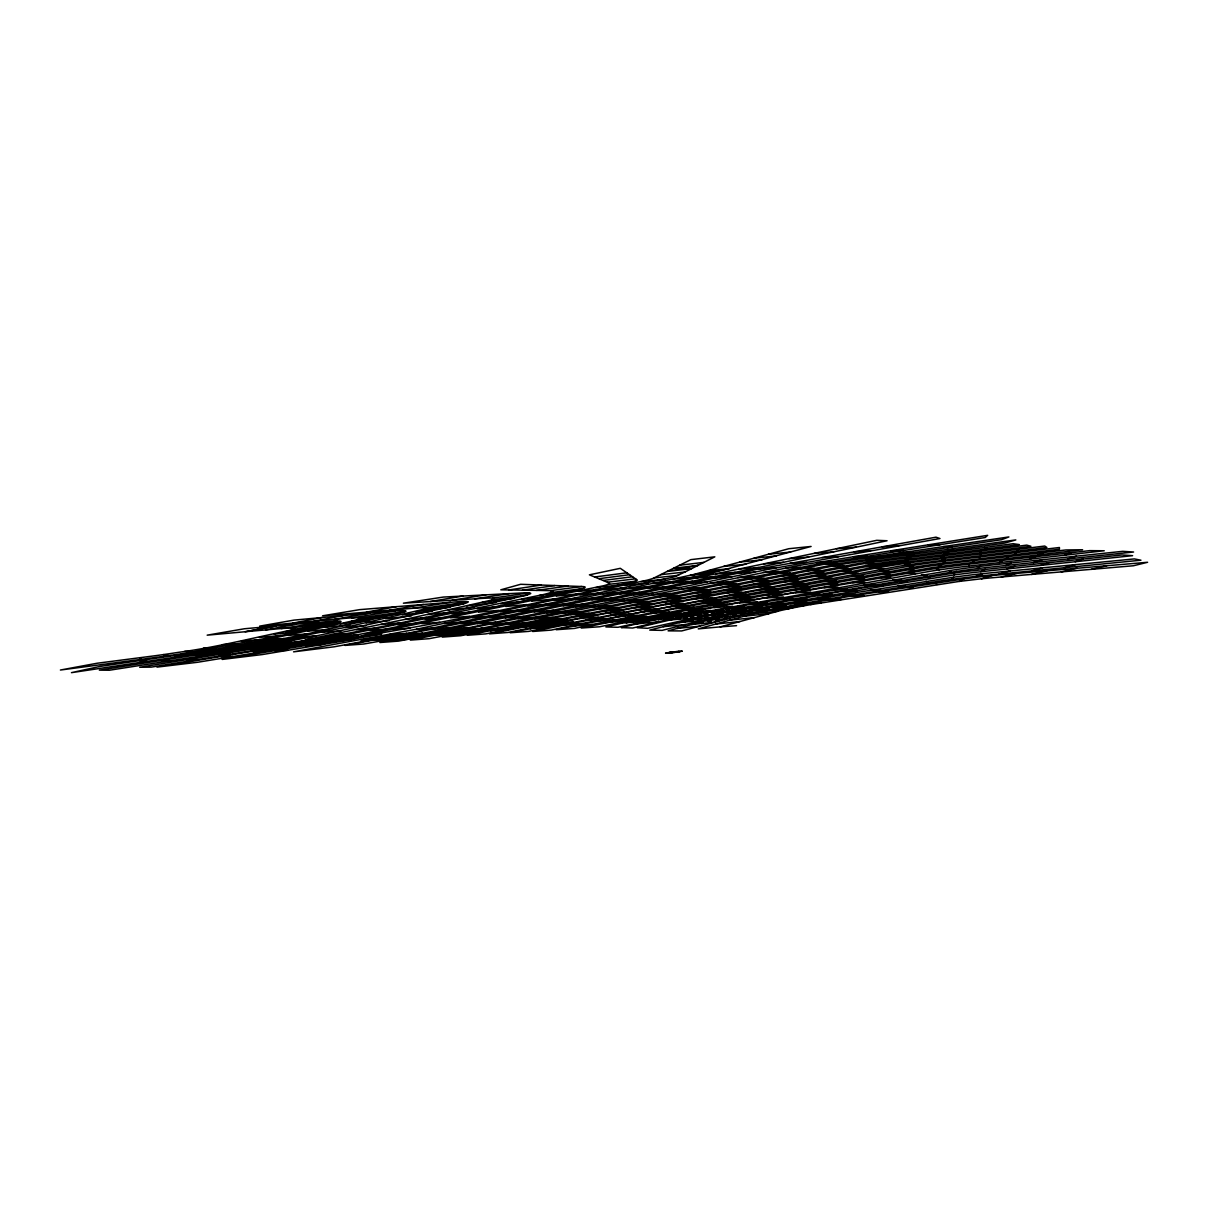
<?xml version="1.0" encoding="UTF-8"?>
<svg xmlns="http://www.w3.org/2000/svg" width="1208" height="1208" viewBox="0 0 1208 1208"><rect width="100%" height="100%" fill="white"/><g stroke="black" fill="none" stroke-linecap="round" stroke-linejoin="round"><path stroke-width="1.5" d="M969.194 565.978L969.329 564.106L1089.691 550.637L1104.248 550.757L962.081 566.824A77.735 4.741 -7.3 0 0 956.857 567.473L954.773 567.745A55.644 3.397 -7.3 0 0 940.428 569.723L936.487 570.312A101.034 6.161 -7.3 0 0 930.689 571.203L690.885 614.374A220.988 13.484 -7.3 0 0 679.817 616.714L632.69 628.024L621.35 627.601C721.146 603.019 823.146 588.658 924.195 570.297A103.797 6.342 -7.3 0 1 930.235 569.346L938.586 568.092A56.157 3.428 -7.3 0 1 953.958 565.978L960.647 565.133A51.038 3.111 -7.3 0 1 963.969 564.725L969.329 564.106M954.32 574.902L954.562 572.954A51.28 3.126 -7.3 0 1 966.204 571.459L1121.855 554.955L1132.606 555.665L980.76 571.746A65.957 4.032 -7.3 0 0 954.32 574.902L882.942 586.167L753.324 609.043L721.886 615.416L662.09 630.38L649.738 630.093L700.096 617.348A123.926 7.565 -7.3 0 1 706.076 616.02L724.015 612.411L744.309 610.78L723.486 612.531L844.649 590.833L954.562 572.954M1017.317 551.105L1018.495 549.263M953.505 577.213L951.511 579.357A75.213 4.59 -7.3 0 0 942.844 580.565L830.772 598.549L750.183 613.09A109.143 6.659 -7.3 0 0 745.578 614.132L681.674 630.938L668.1 630.848L722.535 616.291A115.892 7.082 -7.3 0 1 729.617 614.691L730.432 614.525A127.233 7.761 -7.3 0 1 736.367 613.302L842.61 594.729L953.505 577.213A60.34 3.684 -7.3 0 1 982.784 573.634L1134.357 558.911L1140.941 560.21L975.898 576.397A59.902 3.654 -7.3 0 0 951.511 579.357M337.394 621.003A37.81 2.31 -7.3 0 1 340.248 622.105C285.722 628.386 233.008 645.148 178.452 652.335A72.329 4.409 -7.3 0 1 163.442 654.585A67.965 4.152 -7.3 0 1 151.242 656.246L97.138 663.237L60.4 670.032L158.339 657.077A79.426 4.847 -7.3 0 0 168.833 655.627L163.442 654.585M978.102 568.53L980.02 566.386L993.459 564.846L1122.7 551.331L1133.587 552.011L986.649 567.518A58.769 3.594 -7.3 0 0 979.93 568.304L976.547 568.711A57.637 3.518 -7.3 0 0 971.443 569.361A58.769 3.594 -7.3 0 0 966.34 570.04A61.125 3.73 -7.3 0 0 962.957 570.493L961.281 570.735A71.076 4.334 -7.3 0 0 956.298 571.444M1014.146 554.578L1016.426 552.584L1059.431 547.511L1059.446 549.202L933.074 564.378A60.627 3.7 -7.3 0 0 916.917 566.718L694.117 607.246L599.546 626.771L581.199 628.039L675.876 608.575L913.958 565.269A65.398 3.986 -7.3 0 1 933.331 562.505L1016.426 552.584M264.929 640.044L215.643 649.225A99.433 6.07 -7.3 0 1 205.783 650.84L201.509 651.505A98.301 5.995 -7.3 0 1 193.552 652.713L99.811 666.469L71.453 672.66L215.13 651.203A107.391 6.553 -7.3 0 0 226.606 649.345L261.29 643.079L264.929 640.044L353.536 620.731A101.412 6.191 -7.3 0 0 357.447 619.583L359.274 618.889A43.277 2.643 -7.3 0 0 359.954 618.058L405.571 611.339A50.374 3.08 -7.3 0 1 403.442 612.275M1005.977 558.625L1008.65 556.556M999.273 562.566L1002.549 560.391M963.909 578.919L959.227 581.41L810.296 604.695A170.102 10.389 -7.3 0 0 806.189 605.419A149.052 9.105 -7.3 0 0 803.788 605.842L792.282 608.017A89.241 5.451 -7.3 0 0 789.247 608.621L781.244 610.387A84.183 5.134 -7.3 0 0 778.918 610.976L720.24 626.876L698.254 628.885L753.445 613.604A94.571 5.768 -7.3 0 1 757.552 612.562L759.092 612.199A87.459 5.345 -7.3 0 1 766.219 610.644L851.006 596.103L963.909 578.919A62.816 3.835 -7.3 0 1 981.862 576.639A50.706 3.095 -7.3 0 1 992.206 575.506A51.038 3.111 -7.3 0 1 995.588 575.174L1147.6 562.279L1133.391 565.767L991.058 577.862A51.31 3.126 -7.3 0 0 986.528 578.285A55.357 3.382 -7.3 0 0 984.158 578.511L981.5 578.783L992.206 575.506M980.76 571.746L985.184 569.33M549.504 621.682L542.467 625.442L507.979 632.464L489.497 633.853L839.922 564.68A72.555 4.424 -7.3 0 1 855.098 562.249L1015.822 539.916L1004.86 543.041L867.963 562.097A69.279 4.228 -7.3 0 0 853.225 564.423L542.467 625.442L523.789 626.876L568.153 620.278L549.564 621.682M413.619 608.228L322.596 615.808L359.757 609.632L454.087 602.022A45.315 2.763 -7.3 0 1 457.152 601.795A36.149 2.205 -7.3 0 1 467.798 601.735A39.034 2.386 -7.3 0 1 467.919 602.203L466.333 602.988A75.213 4.59 -7.3 0 1 463.51 603.894L316.149 635.921L275.847 641.554L269.233 644.966L258.406 646.869A135.341 8.26 -7.3 0 1 239.531 649.98L109.4 670.229L99.343 670.138L231.166 649.496A128.939 7.867 -7.3 0 0 246.085 647.02L344.854 627.481L426.016 608.756A38.233 2.341 -7.3 0 0 425.684 608.017A39.653 2.416 -7.3 0 0 424.386 607.896A39.728 2.431 -7.3 0 0 413.695 608.213M685.027 571.988L675.257 576.488A94.813 5.783 -7.3 0 1 671.935 577.454L407.051 633.415L334.103 646.809L293.574 651.837L416.654 629.157L647.126 580.187A98.845 6.04 -7.3 0 0 650.493 579.236L651.429 578.934A99.539 6.07 -7.3 0 0 653.739 578.088L690.87 559.636L714.819 556.828L685.027 571.988L660.64 574.721M255.945 645.283L291.43 640.799L298.814 637.024L316.149 635.921L269.233 644.966L231.166 649.496M535.612 623.947L543.479 620.051L561.871 618.677L517.205 625.321L467.315 635.272L485.797 633.883L838.82 563.789A85.315 5.21 -7.3 0 1 845.932 562.626L1001.613 539.674L1008.876 536.941L832.418 562.958A81.495 4.968 -7.3 0 0 826 564A80.226 4.892 -7.3 0 0 822.195 564.649L517.205 625.321L508.613 629.338L490.237 630.712L535.612 623.947L517.205 625.321M1005.705 565.495L1011.307 562.973M340.263 622.09L280.92 635.544L188.01 652.743A83.79 5.119 -7.3 0 1 168.848 655.642M1038.246 554.88L1043.621 552.524M298.059 643.29L306.666 639.576L404.922 619.417L489.059 600.678A84.862 5.179 -7.3 0 0 491.565 599.923L492.26 599.697A58.709 3.579 -7.3 0 0 493.392 599.259A42.446 2.597 -7.3 0 0 492.698 598.096A41.782 2.552 -7.3 0 0 485.405 598.217A54.707 3.337 -7.3 0 0 483.094 598.337L403.396 603.185L443.351 597.069L521.75 592.977A47.293 2.884 -7.3 0 1 524.061 592.886A40.619 2.476 -7.3 0 1 528.923 592.901L529.059 592.917A40.725 2.491 -7.3 0 1 530.538 593.687L527.156 595A97.455 5.949 -7.3 0 1 524.816 595.665L400.981 622.815L295.069 643.819A174.088 10.63 -7.3 0 1 283.11 645.857L151.272 667.118L139.69 667.269L269.278 646.31A163.941 10.011 -7.3 0 0 280.845 644.332L348.312 633.671L331.083 634.774M982.784 573.634L975.898 576.397M551.452 590.712A47.897 2.929 -7.3 0 1 552.041 592.146A57.335 3.503 -7.3 0 1 550.591 592.645L547.073 593.626A122.008 7.444 -7.3 0 1 543.056 594.623L324.378 639.259L156.965 667.118L197.387 662.301L299.901 645.616L333.725 639.636L342.921 635.755M440.059 633.4L450.509 629.081L876.751 540.323L887.065 540.746L468.432 627.813L398.58 641.116L379.856 642.52L450.509 629.081L468.432 627.813L422.574 634.562L440.059 633.4L392.404 640.225L409.391 639.138L421.637 634.623M285.088 643.577L322.43 638.775L332.593 634.668M1029.503 559.168L1035.815 556.661M1064.641 555.212L1071.134 552.705M583.796 588.054L577.741 589.806A136.549 8.335 -7.3 0 1 573.317 590.878L333.725 639.636M635.408 581.229A67.18 4.107 -7.3 0 1 631.86 582.332C534.102 603.381 436.209 625.08 337.47 639.983A264.748 16.157 -7.3 0 1 327.61 641.75A273.703 16.716 -7.3 0 1 305.518 645.54L222.121 659.432L262.242 654.57L333.574 642.641A273.582 16.701 -7.3 0 0 352.736 639.243L365.45 634.729L603.774 585.699A68.192 4.168 -7.3 0 0 607.775 584.476L635.393 581.229A63.556 3.881 -7.3 0 0 637.205 579.946L620.293 568.319L589.413 574.827L609.285 583.041A63.541 3.881 -7.3 0 1 607.775 584.491M1006.581 569.013L1014.826 566.205M1040.888 565.374L1049.088 562.611M1075.18 561.75L1083.304 559.017M403.472 612.275L307.225 633.898L261.29 643.079L229.263 646.854L213.137 651.52M1033.308 562.581L1042.157 559.757M1067.555 558.972L1076.298 556.178M250.101 646.325L236.451 650.463L224.945 650.493L203.865 655.521L194.594 655.249L239.531 649.98M315.756 640.859L330.766 640.18L286.19 646.069L264.763 651.354L252.804 651.535L299.901 645.616L315.756 640.859L358.821 634.864L342.589 635.786M337.213 640.044L319.622 645.012L305.518 645.54L352.736 639.243L381.728 633.807L337.47 639.983L352.736 639.243M998.895 574.117L1010.039 570.961M1031.662 570.901L1042.7 567.79M1064.399 567.7L1075.346 564.634M280.029 644.362L262.513 649.209L250.237 649.406L295.069 643.819L280.845 644.332M739.734 562.082L788.779 548.719L811.096 546.454L706.529 574.48L422.649 633.324A416.156 25.413 -7.3 0 1 393.974 638.67L363.683 644.03L344.99 645.404L433.098 629.006L652.622 583.434L693.301 574.585L739.734 562.082L761.976 559.848M675.151 652.154L673.671 652.26M675.967 652.32L682.339 651.142L671.225 652.033M622.271 623.086L605.888 626.952L617.922 627.284L703.388 608.817L929.45 568.047A55.976 3.413 -7.3 0 1 941.832 566.28L951.542 564.997A52.563 3.216 -7.3 0 1 955.634 564.483L1082.579 549.746L1065.924 549.957L951.542 563.17A49.604 3.035 -7.3 0 0 948.265 563.577A86.704 5.3 -7.3 0 0 942.814 564.287L938.254 564.891A56.217 3.428 -7.3 0 0 925.811 566.673L737.137 600.376L622.271 623.086L642.973 621.274M956.298 571.444A81.374 4.968 -7.3 0 0 953.036 571.913L735.31 608.892L647.609 628.311L637.16 627.737L685.48 616.382L726.219 608.485L951.662 570.251A88.773 5.421 -7.3 0 1 956.947 569.481A76.089 4.651 -7.3 0 1 960.541 568.953A64.432 3.926 -7.3 0 1 966.007 568.198A58.588 3.579 -7.3 0 1 977.045 566.748M1001.372 576.986L1017.272 573.271M1031.36 574.434L1047.14 570.75M1061.349 571.882L1076.992 568.243M1091.307 569.346L1106.86 565.721M205.783 650.84L181.487 656.261L174.224 655.551L215.13 651.203M592.373 624.445L574.63 628.402L556.178 629.73L643.124 611.807L878.412 567.684A136.021 8.305 -7.3 0 1 884.815 566.597L893.769 565.133A65.851 4.017 -7.3 0 1 904.037 563.562A62.786 3.835 -7.3 0 1 912.131 562.43A70.381 4.304 -7.3 0 1 915.981 561.901L1044.769 546.046L1046.853 547.466L917.325 563.517A68.478 4.183 -7.3 0 0 910.666 564.468A67.648 4.122 -7.3 0 0 898.48 566.326L716.903 599.847L592.373 624.445L572.622 626.061M581.335 623.615L551.271 630.093L532.637 631.482L665.185 604.619L877.174 564.544A54.571 3.337 -7.3 0 1 889.752 562.671L1026.74 545.125L1030.907 546.273L901.787 562.777A73.688 4.5 -7.3 0 0 896.729 563.502A65.655 4.002 -7.3 0 0 879.998 566.054L581.335 623.615L561.901 625.17M546.529 612.834L758.896 568.938L935.989 537.183L939.96 538.526L767.065 569.587L453.921 633.958L429.082 638.685L410.343 640.104L546.529 612.834L565.555 611.339M879.998 566.054L898.314 562.309M534.706 618.783L796.072 566.039A105.217 6.418 -7.3 0 1 803.426 564.74L987.661 535.34L985.215 537.515L820.141 563.804A114.594 6.991 -7.3 0 0 810.598 565.48L470.667 633.807L460.761 635.725L442.249 637.099L534.706 618.783L553.158 617.409M579.523 618.526L510.138 632.765L528.666 631.376L740.927 589.066L874.637 563.925A59.947 3.654 -7.3 0 1 884.06 562.52L1019.341 544.582L1013.15 543.721L873.082 562.324A58.135 3.549 -7.3 0 0 865.124 563.517A60.325 3.684 -7.3 0 0 860.489 564.257L579.523 618.526L598.232 617.107M616.201 620.852L614.177 621.154L614.978 621.093M621.561 619.674L623.6 619.372L622.799 619.432M615.959 621.108L614.736 621.35L615.536 621.289M626.378 619.311L627.858 618.828L625.819 619.13L627.178 619.251M621.018 620.489L619.553 620.987L621.576 620.686L620.217 620.55M631.437 618.707L632.675 618.466L631.875 618.526M625.835 620.127L623.811 620.444L624.611 620.384M631.195 618.964L633.234 618.647L632.433 618.707M783.524 607.639L782.301 607.881L784.339 607.579L783.101 607.82M672.796 651.852L665.533 653.15L677.069 652.154M670.304 652.516L674.124 651.837M671.044 652.728L676.495 651.58M671.859 652.622L673.143 652.365M675.468 651.897L678.685 651.49M673.732 652.486L679.092 651.459M292.94 623.101L322.023 617.53M313.853 621.199L343.147 615.582M265.503 629.927L296.262 624.204M366.371 612.154L396.33 606.673M405.903 611.157A37.871 2.31 -7.3 0 0 388.01 611.459L294.012 620.112L259.66 626.137L334.329 619.342L370.297 613.075M430.32 601.539L462.8 596.057M389.61 610.221L423.525 604.483M690.161 575.325L729.692 568.651L707.782 570.78L713.279 572.939M281.268 628.568L325.647 621.667A37.886 2.31 -7.3 0 1 337.334 621.003L290.841 628.115A37.569 2.295 -7.3 0 0 281.268 628.583A43.413 2.658 -7.3 0 0 278.474 628.794L245.073 631.724L276.149 625.94L319.138 622.226M334.329 619.342L341.909 618.647A48.803 2.975 -7.3 0 1 343.495 618.496A38.852 2.371 -7.3 0 1 351.815 617.892L395.167 610.901M452.094 600.21L485.903 594.865M412.698 608.303L450.509 602.294M474.653 598.851L509.157 593.641M583.826 588.054A48.818 2.975 -7.3 0 0 582.362 586.544L520.648 584.294L500.791 589.821L508.9 589.942L541.38 585.065M425.654 608.017L467.723 601.75M289.965 630.531L334.344 623.947M508.9 589.942L522.566 590.168L554.819 585.563M492.502 598.126L528.908 592.901M424.295 609.466L463.51 603.894M358.278 619.281L399.606 613.407M491.807 599.847L527.156 595M284.046 638.594L247.172 643.668L238.172 647.352L225.352 647.548M522.566 590.168L536.503 590.395L568.334 586.046M959.227 581.41L981.455 578.783M415.552 611.852L450.176 607.231M594.91 576.956L626.846 572.803M599.183 578.662L629.625 574.706M536.503 590.395L550.319 590.652L581.758 586.514M481.901 602.49L514.2 598.292M351.483 621.274L386.53 616.654M603.366 580.414L632.615 576.745M550.591 592.645L581.879 588.689M402.219 614.993L432.192 611.324M607.488 582.211L635.604 578.798M539.161 595.514L568.455 591.98M466.892 605.963L495.869 602.445M340.203 624.008L369.512 620.534M285.526 631.663L318.036 627.767M679.787 565.208L703.871 562.369M521.735 599.319L548.704 596.254M595.77 587.647L622.256 584.642M448.289 610.07L474.276 607.171M385.412 618.753L411.55 615.854M729.813 618.194L706.136 620.595M654.117 577.937L678.579 575.28M578.013 591.512L602.973 588.824M640.95 581.712L665.064 579.145M500.535 603.789L525.329 601.146M743.494 616.322L768.862 613.664M325.254 627.39L350.26 624.763M274.246 634.23L300.611 631.497M729.632 620.187L754.411 617.59M715.725 624.053L739.976 621.516M648.047 582.951L624.838 585.321M556.299 596.057L579.81 593.672M866.846 566.235L905.623 562.264M427.526 614.57L451.067 612.184M691.701 624.506L714.94 622.15M768.394 554.261L790.681 552.026M754.064 558.171L776.321 555.937M677.084 628.447L699.825 626.152M723.743 566.431L745.849 564.242M603.894 589.836L626.393 587.616M477.009 608.666L499.87 606.416M366.16 622.935L389.293 620.655M679.002 622.649L701.667 620.414M777.907 611.248L753.445 613.604M663.132 626.695L685.253 624.536M580.006 594.94L601.826 592.856M531.807 601.146L554.079 599.002M204.077 651.097L232.042 648.424M716.978 617.681L740.308 615.446M690.78 575.189L712.433 573.136M636.737 623.841L658.118 621.848M691.686 619.417L713.943 617.333M673.4 579.025L694.706 577.062M554.487 600.346L575.703 598.398M404.922 619.417L426.515 617.424M652.622 583.434L673.52 581.561M505.805 606.491L526.945 604.589M451.807 613.845L473.053 611.928M307.527 631.225L329.376 629.247M735.189 572.35L715.8 573.906M649.27 586.65L628.628 588.492M527.836 605.978L548.432 604.166M652.26 620.051L673.234 618.209M766.219 610.644L789.247 608.621M730.432 614.525L752.644 612.562M669.489 620.066L690.704 618.164M602.46 593.974L622.875 592.192M344.854 627.481L365.737 625.668M706.076 616.02L727.503 614.162M575.189 599.666L595.333 597.945M478.534 612.079L498.662 610.372M259.176 637.416L280.92 635.544M715.785 576.412L696.291 577.998M619.915 593.989L639.696 592.343M547.028 605.54L566.809 603.894M500.339 611.776L520.286 610.1M380.958 624.476L400.981 622.815M670.606 616.065L691.988 614.087L691.187 614.147M640.784 618.949L660.942 617.258M685.48 616.382L706.031 614.661M788.96 558.67L808.665 557.054M763.803 563.925L783.448 562.309M739.039 569.089L758.518 567.503M692.501 581.29L672.947 582.89M647.065 588.311L666.786 586.68M591.89 599.847L611.61 598.217M563.245 605.827L582.769 604.242M425.276 619.266L445.163 617.62M605.495 622.528L625.366 620.882M836.329 548.764L856.14 547.164M814.252 553.385L833.867 551.799M633.445 594.774L652.728 593.234M604.785 600.738L624.113 599.183M575.718 606.778L594.955 605.238M518.247 611.535L537.605 609.964M472.222 617.666L491.52 616.125M661.758 614.661L681.312 613.105M594.683 621.395L614.026 619.855M782.814 607.488L783.615 607.428M747.541 611.157L768.243 609.481M754.728 572.064L737.152 573.256M661.425 588.96L680.466 587.466M450.448 617.801L469.565 616.291M534.193 611.882L553.415 610.357M585.654 620.293L604.815 618.783M691.278 611.973L710.727 610.433M743.162 608.787L762.731 607.277M627.314 617.983L646.673 616.442M704.808 612.486L724.392 610.961M784.385 607.367L803.788 605.842M622.467 600.95L641.267 599.5M592.509 607.05L611.278 605.601M489.149 617.56L507.994 616.11M505.261 617.892L524.061 616.442M287.791 635.393L307.225 633.898M518.036 618.722L536.76 617.288M610.236 615.385L629.066 613.951M618.179 616.684L637.114 615.219M688.59 583.313L707.209 581.894M652.214 594.895L670.893 593.475M629.549 602.747L648.032 601.357M599.561 608.772L618.088 607.382M397.779 624.838L416.458 623.434M562.928 613.06L581.561 611.656M322.128 632.252L341.169 630.803M603.336 610.946L621.758 609.572M444.031 623.539L462.604 622.15M570.599 614.6L589.096 613.211M636.676 610.191L655.204 608.802M605.721 613.332L624.249 611.943M575.612 616.473L594.11 615.083M684.559 610.251L703.388 608.817M650.599 613.407L669.413 611.973M733.89 608.409L734.691 608.349L732.652 608.651L733.452 608.59M726.763 609.481L725.963 609.542L728.001 609.24L727.186 609.3M694.811 612.124L695.612 612.079L693.573 612.38L694.374 612.32M701.637 611.625L702.437 611.565L700.398 611.867L701.199 611.807M727.729 609.647L728.53 609.587L726.491 609.889L727.291 609.829M669.021 614.283L669.821 614.223L667.782 614.525L668.583 614.464M674.638 613.86L675.438 613.8L673.4 614.102L674.2 614.041M802.776 604.347L803.592 604.287L801.553 604.604L802.354 604.544M811.61 603.698L812.41 603.638L810.387 603.94L811.187 603.879M664.053 614.917L664.853 614.857L662.814 615.174L663.615 615.114M675.287 614.087L676.087 614.026L674.049 614.328L674.864 614.268M688.198 613.135L687.397 613.196L689.421 612.879L688.62 612.939M701.848 612.109L701.033 612.169L703.071 611.867L702.271 611.928M720.602 610.72L719.802 610.78L721.84 610.478L721.025 610.538M664.702 615.144L665.502 615.083L663.464 615.385L664.279 615.325M670.319 614.721L671.12 614.661L669.096 614.978L669.896 614.917M689.255 613.241L690.07 613.181L688.031 613.483L688.832 613.422M696.08 612.728L696.895 612.667L694.857 612.985L695.657 612.924M721.569 610.886L722.369 610.825L720.33 611.127L721.131 611.067M751.21 608.726L750.41 608.787L752.433 608.485L751.633 608.545M630.183 617.952L630.999 617.892L628.96 618.194L629.761 618.134M639.817 617.228L640.633 617.167L638.594 617.484L639.394 617.424M659.734 615.778L660.534 615.733L658.511 616.035L659.311 615.974M670.969 614.947L671.784 614.887L669.745 615.189L670.546 615.129M683.079 614.057L683.879 613.996L681.841 614.298L682.641 614.238M696.729 613.03L697.529 612.969L695.491 613.286L696.291 613.226M793.626 605.736L792.825 605.797L794.864 605.48L794.049 605.54M802.459 605.072L801.659 605.133L803.682 604.831L802.882 604.891M625.925 618.496L626.741 618.436L624.702 618.753L625.502 618.692M634.577 617.771L633.777 617.832L636.374 617.726L635.559 617.786M640.391 617.424L641.191 617.364L639.153 617.666L639.953 617.605M660.383 616.005L661.199 615.944L659.16 616.261L659.961 616.201M666.016 615.582L666.816 615.521L664.778 615.838L665.578 615.778M751.633 609.119L750.832 609.179L752.871 608.877L752.056 608.938M767.337 607.926L768.137 607.866L766.099 608.183L766.899 608.122M775.37 607.337L776.17 607.277L774.132 607.579L774.932 607.518M626.499 618.692L627.299 618.632L625.261 618.934L626.061 618.874M630.319 618.33L629.519 618.39L631.558 618.073L630.078 618.572L630.878 618.511M631.316 618.33L632.116 618.269L630.636 618.768L631.995 618.904M636.133 617.967L636.933 617.907L634.895 618.224L635.695 618.164M655.431 616.654L656.231 616.593L654.192 616.895L654.993 616.835M666.665 615.808L667.465 615.748L665.427 616.05L666.227 615.989M683.29 614.54L682.49 614.6L684.513 614.298L683.713 614.359M690.115 614.026L689.315 614.087L691.338 613.785L690.538 613.845M712.478 612.245L713.279 612.184L711.24 612.501L712.041 612.441M719.696 611.716L720.512 611.656L718.473 611.958L719.273 611.897M744.853 609.904L745.668 609.844L743.63 610.146L744.43 610.085M793.731 606.265L792.931 606.325L794.955 606.023L794.154 606.084M802.565 605.616L801.75 605.661L803.788 605.359L802.988 605.419M622.241 619.236L623.041 619.176L621.003 619.493L622.362 619.613M636.692 618.164L637.492 618.103L635.453 618.405L636.254 618.345M677.537 615.159L678.337 615.099L676.299 615.416L677.099 615.355M713.007 612.592L713.807 612.531L711.784 612.849L712.584 612.788M759.651 608.968L760.451 608.908L758.428 609.209L759.228 609.164M767.684 608.364L768.484 608.303L766.446 608.621L767.246 608.56M775.717 607.775L776.518 607.715L774.479 608.017L775.279 607.956M627.616 619.07L628.417 619.009L626.937 619.508L628.975 619.206L628.175 619.266M655.642 617.062L654.842 617.122L656.88 616.805L656.08 616.865M661.274 616.639L660.459 616.699L662.497 616.397L661.697 616.457M745.291 610.297L746.091 610.236L744.053 610.538L744.853 610.478M618.103 620.172L617.303 620.232L619.342 619.915L618.541 619.976M622.92 619.81L622.12 619.87L624.159 619.568L622.679 620.066L623.494 620.006M632.554 619.085L631.754 619.145L633.792 618.843L632.992 618.904M650.674 617.696L649.874 617.756L651.912 617.454L651.112 617.514M661.924 616.865L661.123 616.926L663.147 616.609L662.346 616.669M706.318 613.483L707.118 613.422L705.079 613.724L705.88 613.664M713.535 612.939L714.351 612.879L712.312 613.196L713.113 613.135M759.515 609.602L758.715 609.663L760.738 609.361L759.938 609.406M767.548 608.998L766.733 609.059L768.771 608.756L767.971 608.817M791.935 607.171L791.134 607.231L793.173 606.914L792.357 606.975M618.677 620.353L617.862 620.414L619.9 620.112L619.1 620.172M623.917 619.81L624.717 619.749L623.237 620.248L625.276 619.946L624.476 620.006M628.311 619.644L627.496 619.704L629.534 619.387L628.734 619.447M651.339 617.922L650.538 617.983L652.562 617.681L651.761 617.741M656.956 617.499L656.155 617.56L658.194 617.258L657.379 617.318M668.613 616.669L667.813 616.729L669.851 616.412L669.051 616.473M675.438 616.156L674.638 616.216L676.676 615.899L675.876 615.959M614.419 620.912L613.604 620.972L615.642 620.655L614.842 620.716M619.236 620.55L618.421 620.61L620.459 620.308L618.994 620.806L619.795 620.746M628.87 619.825L628.069 619.885L630.093 619.583L629.293 619.644M655.038 617.847L655.838 617.786L653.815 618.088L654.615 618.028M676.51 616.261L677.311 616.201L675.272 616.518L676.087 616.457M683.335 615.763L684.136 615.702L682.097 616.005L682.898 615.944M706.423 614.011L705.623 614.072L707.646 613.77L706.846 613.83M735.461 611.882L734.66 611.943L736.699 611.641L735.899 611.701M751.829 610.644L751.029 610.704L753.067 610.387L752.267 610.448M759.862 610.04L759.062 610.1L761.085 609.798L760.285 609.859M767.895 609.436L767.08 609.496L769.119 609.194L768.318 609.255M783.207 608.364L782.406 608.424L784.43 608.107L783.63 608.168M792.04 607.699L791.24 607.76L793.263 607.458L792.463 607.518M611.142 621.471L611.943 621.41L609.919 621.712L610.72 621.652M615.4 620.912L617.333 621.229L616.518 621.289M625.034 620.187L626.393 620.323L624.37 620.625L625.17 620.565M644.453 618.904L645.253 618.843L643.23 619.145L644.03 619.085M650.07 618.481L650.885 618.421L648.847 618.722L649.647 618.662M700.157 614.721L700.957 614.661L698.919 614.963L699.719 614.902M707.375 614.177L708.19 614.117L706.151 614.419L706.952 614.359M736.321 612.094L737.122 612.033L735.083 612.335L735.883 612.275M611.701 621.652L612.516 621.591L610.478 621.894L611.278 621.833M621.335 620.927L622.15 620.867L620.112 621.184L620.912 621.123M650.735 618.707L651.535 618.647L649.496 618.949L650.297 618.889M663.071 617.771L662.271 617.832L664.309 617.53L663.494 617.59M669.896 617.258L669.096 617.318L671.135 617.016L670.319 617.077M750.515 611.293L751.316 611.233L749.277 611.55L750.092 611.49M758.548 610.689L759.349 610.629L757.31 610.946L758.111 610.886M783.735 608.711L784.536 608.651L782.512 608.953L783.312 608.892M640.149 619.764L640.95 619.704L638.911 620.006L639.712 619.946M645.767 619.342L646.567 619.281L644.528 619.598L645.329 619.538M670.969 617.379L671.769 617.318L669.73 617.62L670.531 617.56M677.794 616.865L678.594 616.805L676.556 617.107L677.356 617.062M729.119 613.06L729.919 613L727.88 613.302L728.681 613.241M646.416 619.568L647.216 619.508L645.178 619.81L645.993 619.749M664.778 618.194L665.578 618.134L663.554 618.436L664.355 618.375M698.254 615.702L697.454 615.763L699.492 615.461L698.692 615.521M742.829 612.335L743.63 612.275L741.606 612.577L742.407 612.516M750.863 611.731L751.663 611.671L749.624 611.988L750.44 611.928M758.896 611.127L759.696 611.082L757.658 611.384L758.458 611.324M635.831 620.625L636.631 620.565L634.593 620.882L635.408 620.821M641.448 620.217L642.248 620.157L640.225 620.459L641.025 620.399M684.77 616.956L685.57 616.895L683.532 617.197L684.347 617.137M699.221 615.869L700.021 615.808L697.982 616.11L698.798 616.05M729.104 613.634L728.303 613.694L730.342 613.392L729.541 613.453M664.989 618.677L664.189 618.738L666.227 618.436L665.427 618.481M671.814 618.164L671.014 618.224L673.052 617.922L672.252 617.983M722.339 614.419L723.139 614.359L721.101 614.661L721.916 614.6M743.116 612.773L743.932 612.713L741.893 613.03L742.694 612.969M751.149 612.184L751.95 612.124L749.911 612.426L750.727 612.365M641.674 620.625L640.874 620.686L642.913 620.368L642.097 620.429M647.352 620.187L646.552 620.248L648.575 619.946L647.775 620.006M659.236 619.296L660.036 619.236L657.998 619.553L658.813 619.493M692.531 616.76L693.332 616.699L691.293 617.001L692.093 616.941M631.089 621.682L630.289 621.742L632.328 621.441L631.512 621.501M636.707 621.259L635.906 621.32L637.945 621.018L637.144 621.078M678.609 618.179L679.409 618.119L677.371 618.436L678.186 618.375M693.06 617.107L693.86 617.046L691.822 617.348L692.637 617.288M735.446 613.815L736.246 613.755L734.207 614.057L735.008 613.996M743.464 613.211L744.279 613.151L742.24 613.468L743.041 613.407M637.356 621.486L636.556 621.546L638.594 621.229L637.794 621.289M643.034 621.048L642.233 621.108L644.272 620.806L643.471 620.867M705.744 616.367L706.544 616.306L704.506 616.609L705.306 616.548M749.896 613L750.697 612.939L748.658 613.241L749.458 613.181M626.771 622.543L625.971 622.603L628.009 622.301L627.209 622.362M632.403 622.12L631.588 622.18L633.626 621.878L632.826 621.939M686.37 617.998L687.171 617.937L685.132 618.239L685.933 618.179M686.899 618.345L687.699 618.285L685.661 618.587L686.476 618.526M706.167 616.76L706.967 616.699L704.928 617.001L705.744 616.941M741.727 614.223L740.912 614.283L742.95 613.981L742.15 614.041M698.541 617.907L697.726 617.967L699.764 617.666L698.964 617.726M742.074 614.661L741.259 614.721L743.298 614.419L742.497 614.479M699.387 618.119L700.187 618.058L698.164 618.36L698.964 618.3M714.638 616.971L715.453 616.911L713.415 617.228L714.215 617.167M734.751 615.521L735.566 615.461L733.528 615.763L734.328 615.702M705.834 618.345L706.65 618.285L704.611 618.587L705.412 618.526M690.583 620.066L689.783 620.127L691.822 619.81L691.006 619.87M698.209 619.493L697.409 619.553L699.447 619.236L698.632 619.296M691.444 620.263L692.244 620.202L690.206 620.519L691.006 620.459M699.07 619.704L699.87 619.644L697.831 619.946L698.632 619.885M705.759 619.206L706.559 619.145L704.521 619.447L705.321 619.387M691.867 620.655L692.667 620.595L690.629 620.912L691.429 620.852M684.226 621.818L683.426 621.878L685.465 621.561L684.664 621.622M691.852 621.244L691.051 621.305L693.09 620.987L692.29 621.048M708.975 620.399L709.791 620.338L707.752 620.64L708.552 620.58M717.008 619.795L717.809 619.734L715.785 620.036L716.586 619.976M725.042 619.191L725.842 619.13L723.803 619.432L724.604 619.387M709.277 620.837L710.077 620.776L708.039 621.078L708.839 621.018M717.295 620.232L718.096 620.172L716.072 620.489L716.873 620.429M709.187 621.456L708.386 621.516L710.425 621.214L709.625 621.274M717.159 620.867L716.359 620.927L718.383 620.625L717.582 620.686M701.455 622.498L700.64 622.558L702.678 622.256L701.878 622.316M709.474 621.909L708.673 621.969L710.712 621.652L709.911 621.712M717.446 621.305L716.646 621.365L718.684 621.063L717.869 621.123M701.788 622.935L700.987 622.996L703.026 622.694L702.226 622.754M709.821 622.346L709.02 622.407L711.059 622.09L710.259 622.15M702.512 623.192L703.313 623.132L701.274 623.449L702.09 623.388M720.24 626.876L736.578 625.668M669.428 652.395L680.119 651.55M667.043 652.849L678.307 651.912M681.478 588.945L699.855 587.586M659.659 596.707L677.99 595.348M632.75 605.102L651.082 603.758M633.974 607.76L652.305 606.416M356.058 629.67L374.676 628.296M477.341 623.645L495.703 622.286M643.124 611.807L661.622 610.433M490.976 624.279L509.414 622.905M714.049 607.654L732.667 606.28M507.904 624.189L526.19 622.845M714.079 578.013L732.124 576.729M689.526 590.712L707.51 589.428M662.905 599.123L681.025 597.809M663.645 601.931L681.72 600.633M665.185 604.619L683.32 603.321M421.607 623.63L439.863 622.301M670.319 606.582L688.364 605.299M460.505 623.449L478.761 622.12M675.876 608.575L694.117 607.246M726.219 608.485L744.747 607.156M786.423 606.174L767.442 607.548M710.077 583.132L727.895 581.894M693.03 593.158L710.817 591.92M709.745 605.48L727.85 604.196M765.736 604.679L783.826 603.426M693.769 596.027L711.467 594.819M694.811 598.881L712.509 597.658M703.554 603.351L721.131 602.158M392.54 629.444L410.312 628.205M416.654 629.157L434.518 627.918M433.098 629.006L450.705 627.798M718.866 584.823L736.246 583.66M699.387 601.04L716.903 599.847M739.492 602.958L757.114 601.765M369.89 630.425L387.36 629.262M821.153 602.822L802.459 604.076M776.034 567.851L758.896 568.938M722.852 587.254L740.051 586.137M723.788 590.168L740.927 589.066M724.679 593.098L741.803 591.98M737.137 600.376L754.366 599.244M750.138 604.211L767.503 603.079M241.419 640.98L259.675 639.772M737.711 577.53L754.698 576.458M729.33 595.363L746.227 594.291M732.894 597.885L749.76 596.812M789.941 563.306L806.838 562.264M821.863 557.598L838.624 556.586M747.556 579.085L764.06 578.104M766.884 597.96L783.448 596.963M790.727 600.225L807.291 599.259M790.319 603.562L807.397 602.52M266.998 639.636L284.242 638.579M752.161 581.486L768.439 580.535M754.381 587.375L770.689 586.424M765.781 595.076L782.15 594.125M882.142 546.816L898.782 545.865M854.147 551.829L870.59 550.893M779.311 571.505L763.23 572.381M753.445 584.4L769.707 583.464M759.394 589.685L775.506 588.779M762.882 592.313L778.918 591.407M825.366 600.255L841.493 599.425M776.744 599.546L792.795 598.655M800.738 567.292L785.593 567.986M794.864 589.746L810.16 588.976M795.317 592.826L810.719 592.041M306.666 639.576L322.43 638.775M275.847 641.554L291.43 640.799M816.502 562.581L830.938 562.022M774.887 573.649L790.183 572.909M817.288 595.574L832.267 594.88M783.69 581.743L798.82 581.018M789.247 584.083L804.211 583.389M792.901 586.771L807.895 586.061M815.702 599.244L830.772 598.549M780.7 575.869L795.71 575.189M782.603 578.738L797.612 578.043M805.072 594.638L819.749 593.989M246.206 643.713L261.29 643.079M222.423 644.634L237.568 644.03M823.992 587.692L838.05 587.148M823.947 584.446L837.839 583.947M286.19 646.069L299.901 645.616M822.678 581.305L836.208 580.882M844.649 590.833L857.74 590.47M252.457 645.903L266.213 645.495M853.437 556.707L867.057 556.284M818.722 578.572L832.146 578.164M834.215 589.655L847.397 589.262M842.61 594.729L855.521 594.411M274.865 650.674L287.942 650.266M812.425 576.246L825.895 575.854M864.339 595.725L851.006 596.103M807.608 570.644L821.002 570.282M810.659 573.332L823.977 572.985M890.749 550.773L903.599 550.471M800.391 568.651L806.959 568.5A179.418 10.947 -7.3 0 0 814.252 568.213M838.82 563.789L826 564M852.621 582.603L864.852 582.392M221.064 656.699L232.917 656.518M843.969 566.008L832.297 566.024M218.346 654.57L230.32 654.389M852.667 579.251L864.702 579.085M186.44 659.734L198.172 659.568M928.212 544.808L940.126 544.672M863.569 584.672L874.879 584.596M870.258 590.168L880.723 590.259M852.018 575.959L863.509 575.914M203.412 648.137L215.492 648.077M161.072 660.504L170.645 660.685M872.206 586.106L882.942 586.167M839.938 571.067L851.323 571.082M847.291 573.271L858.571 573.287M866.181 560.618L876.661 560.829M837.295 568.304L848.575 568.364M878.352 591.754L888.68 591.875M201.509 651.505L211.702 651.731M880.934 577.62L890.719 577.862M898.178 585.638L905.381 586.273M880.798 574.223L890.281 574.54M943.312 546.575L952.146 546.937M892.803 579.749L901.651 580.112M865.139 563.517L874.637 563.925M865.698 566.431L874.939 566.884M880.33 570.886L889.239 571.339M874.698 568.334L883.637 568.802M906.513 555.046L914.788 555.529M184.703 651.339L193.431 651.867M899.688 581.486L907.374 582.075M903.765 558.156L911.089 558.866M139.69 660.625L147.044 661.395M913.293 588.054L906.74 587.33M947.027 549.429L953.505 550.168M900.715 561.192L907.691 561.992M908.491 572.879L915.211 573.694M904.052 563.562L910.666 564.468M908.099 569.496L914.592 570.387M907.706 566.25L913.822 567.201M921.462 575.008L927.034 575.944M944.082 552.841L949.518 553.793M939.749 556.209L944.354 557.296M926.687 577.077L930.507 578.36M941.651 558.685L945.335 559.938M926.008 581.244L928.831 582.634M984.399 547.511L987.782 548.749M938.254 564.891L941.832 566.28M942.3 561.358L945.788 562.702M935.974 568.485L939.447 569.874M979.295 551.165L981.606 552.554M935.37 582.996L936.985 584.521M949.231 570.629L951.074 572.199M139.947 657.711L141.336 659.326M980.156 553.974L981.379 555.514M979.341 556.964L979.809 558.655M973.301 560.633L973.648 562.369M291.234 628.115A38.067 2.325 -7.3 0 1 294.797 628.734M351.77 617.907A36.059 2.205 -7.3 0 1 359.893 618.073M550.319 590.652A54.315 3.322 -7.3 0 1 551.422 590.727M977.106 566.748A61.684 3.76 -7.3 0 1 980.02 566.386M554.563 623.539L548.976 627.103L529.889 628.613L573.438 622.075L554.563 623.539M480.799 629.579L470.667 633.807L452.713 635.076L498.934 628.281L480.799 629.579M464.476 629.64L453.921 633.958L436.088 635.212L482.611 628.326L464.476 629.64M389.897 634.502L377.304 639.047L360.89 639.983L407.051 633.415L389.897 634.502M405.646 634.411L391.437 639.123L375.069 640.089L422.649 633.324L405.646 634.411M903.629 552.418L875.483 558.202L864.082 558.217L913.761 552.584L903.629 552.418M630.863 621.274L629.625 621.516L631.663 621.214L630.863 621.274M635.181 620.414L633.943 620.655L635.982 620.353L635.181 620.414M639.485 619.538L638.262 619.795L640.285 619.477L639.485 619.538M646.144 618.149L644.906 618.405L646.944 618.088L646.144 618.149M650.463 617.288L649.225 617.545L651.263 617.228L650.463 617.288M654.766 616.427L653.543 616.669L655.567 616.367L654.766 616.427M659.085 615.567L657.847 615.808L659.885 615.506L659.085 615.567M663.388 614.706L662.165 614.947L664.204 614.645L663.388 614.706M632.177 621.712L630.938 621.969L632.977 621.652L632.177 621.712M636.48 620.852L635.257 621.093L637.28 620.791L636.48 620.852M640.799 619.991L639.561 620.232L641.599 619.931L640.799 619.991M645.102 619.13L643.879 619.372L645.918 619.07L645.102 619.13M649.421 618.254L648.183 618.511L650.221 618.194L649.421 618.254M656.729 617.092L655.491 617.333L657.529 617.031L656.729 617.092M661.048 616.231L659.81 616.473L661.848 616.171L661.048 616.231M665.351 615.37L664.128 615.612L666.152 615.31L665.351 615.37M669.67 614.495L668.432 614.751L670.47 614.434L669.67 614.495M638.443 621.516L637.22 621.773L639.243 621.456L638.443 621.516M642.762 620.655L641.524 620.897L643.562 620.595L642.762 620.655M647.065 619.795L645.842 620.036L647.865 619.734L647.065 619.795M651.384 618.919L650.146 619.176L652.184 618.874L651.384 618.919M655.702 618.058L654.464 618.315L656.503 617.998L655.702 618.058M676.888 614.857L675.665 615.114L677.703 614.796L676.888 614.857M682.444 613.755L681.206 613.996L683.245 613.694L682.444 613.755M687.986 612.637L686.748 612.894L688.786 612.577L687.986 612.637M658.602 618.994L657.363 619.251L659.402 618.934L658.602 618.994M664.143 617.892L662.905 618.134L664.944 617.832L664.143 617.892M669.685 616.775L668.447 617.016L670.485 616.714L669.685 616.775M684.362 614.661L683.124 614.902L685.163 614.6L684.362 614.661M689.904 613.543L688.666 613.785L690.704 613.483L689.904 613.543M695.446 612.426L694.207 612.683L696.246 612.365L695.446 612.426M671.603 617.681L670.38 617.922L672.403 617.62L671.603 617.681M677.144 616.563L675.921 616.82L677.96 616.503L677.144 616.563M682.701 615.461L681.463 615.702L683.501 615.4L682.701 615.461M692.924 615.265L691.701 615.506L693.739 615.204L692.924 615.265M699.085 614.026L697.862 614.268L699.9 613.966L699.085 614.026M705.245 612.788L704.022 613.03L706.061 612.728L705.245 612.788M713.807 611.067L712.569 611.324L714.607 611.006L713.807 611.067M719.968 609.844L718.73 610.085L720.768 609.783L719.968 609.844M679.138 618.526L677.914 618.783L679.938 618.466L679.138 618.526M685.298 617.303L684.075 617.545L686.099 617.243L685.298 617.303M691.459 616.065L690.236 616.306L692.26 616.005L691.459 616.065M699.628 614.374L698.39 614.615L700.429 614.313L699.628 614.374M705.789 613.135L704.551 613.377L706.589 613.075L705.789 613.135M714.336 611.414L713.113 611.671L715.136 611.354L714.336 611.414M720.496 610.191L719.273 610.433L721.297 610.131L720.496 610.191M726.657 608.953L725.434 609.194L727.458 608.892L726.657 608.953M679.681 618.874L678.443 619.13L680.481 618.813L679.681 618.874M685.842 617.65L684.604 617.892L686.642 617.59L685.842 617.65M692.003 616.412L690.765 616.654L692.803 616.352L692.003 616.412M728.258 609.995L727.02 610.236L729.058 609.934L728.258 609.995M734.419 608.756L733.181 608.998L735.219 608.696L734.419 608.756M714.29 614.585L713.052 614.842L715.091 614.525L714.29 614.585M721.07 613.226L719.832 613.483L721.871 613.166L721.07 613.226M730.025 611.429L728.801 611.686L730.84 611.369L730.025 611.429M736.804 610.07L735.581 610.327L737.605 610.01L736.804 610.07M714.713 614.978L713.475 615.234L715.514 614.917L714.713 614.978M721.493 613.619L720.255 613.875L722.293 613.558L721.493 613.619M728.258 612.26L727.035 612.516L729.073 612.199L728.258 612.26M737.227 610.463L736.004 610.72L738.043 610.402L737.227 610.463M744.007 609.104L742.784 609.361L744.808 609.043L744.007 609.104M706.589 617.152L705.366 617.394L707.39 617.092L706.589 617.152M713.369 615.793L712.131 616.035L714.17 615.733L713.369 615.793M721.916 614.011L720.678 614.268L722.716 613.966L721.916 614.011M728.696 612.667L727.458 612.909L729.496 612.607L728.696 612.667M737.665 610.855L736.427 611.112L738.466 610.795L737.665 610.855M744.43 609.511L743.207 609.753L745.245 609.451L744.43 609.511M707.012 617.545L705.789 617.786L707.812 617.484L707.012 617.545M713.792 616.186L712.554 616.427L714.592 616.125L713.792 616.186M714.215 616.578L712.992 616.82L715.015 616.518L714.215 616.578M720.995 615.219L719.757 615.461L721.795 615.159L720.995 615.219M699.492 620.097L698.254 620.338L700.293 620.036L699.492 620.097M706.272 618.738L705.034 618.979L707.073 618.677L706.272 618.738M701.153 620.232L699.915 620.489L701.954 620.172L701.153 620.232M726.446 615.672L725.208 615.914L727.246 615.612L726.446 615.672M717.96 617.952L716.721 618.209L718.76 617.892L717.96 617.952M726.733 616.11L725.495 616.367L727.533 616.065L726.733 616.11M734.117 614.63L732.894 614.887L734.917 614.57L734.117 614.63M710.908 619.885L709.685 620.127L711.723 619.825L710.908 619.885M718.307 618.39L717.069 618.647L719.107 618.345L718.307 618.39M734.464 615.068L733.241 615.325L735.264 615.008L734.464 615.068M718.594 618.843L717.356 619.085L719.394 618.783L718.594 618.843M725.993 617.364L724.755 617.605L726.793 617.303L725.993 617.364M726.34 617.801L725.102 618.043L727.14 617.741L726.34 617.801M733.724 616.322L732.501 616.563L734.524 616.261L733.724 616.322M726.627 618.239L725.389 618.481L727.427 618.179L726.627 618.239M734.011 616.76L732.788 617.001L734.826 616.699L734.011 616.76M774.902 609.361L773.679 609.617L775.702 609.3L774.902 609.361M811.716 604.226L810.477 604.468L812.516 604.166L811.716 604.226M698.013 565.359L667.194 571.475L691.505 568.666L673.792 568.198L698.013 565.359M276.149 625.94L245.873 631.678L207.172 635.166L244.393 628.764L276.149 625.94"/></g></svg>
